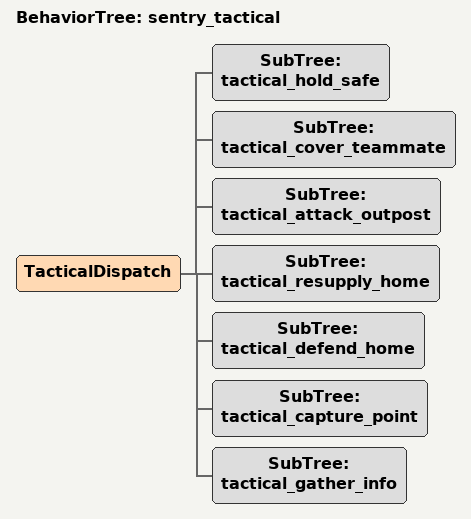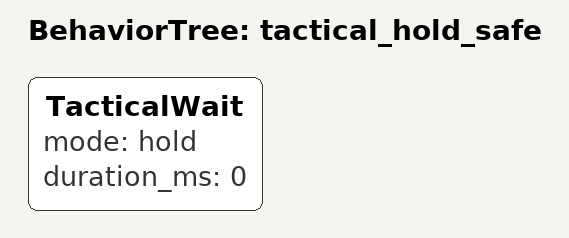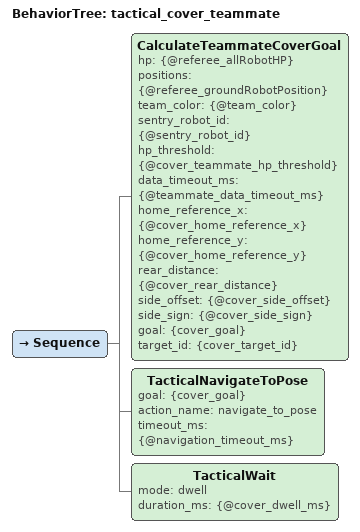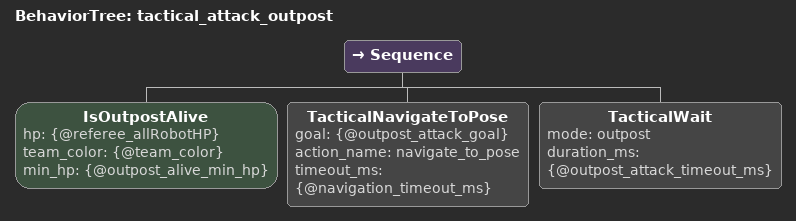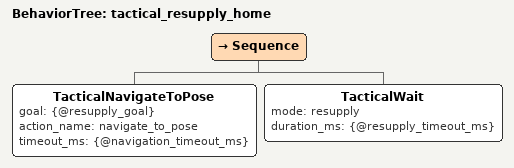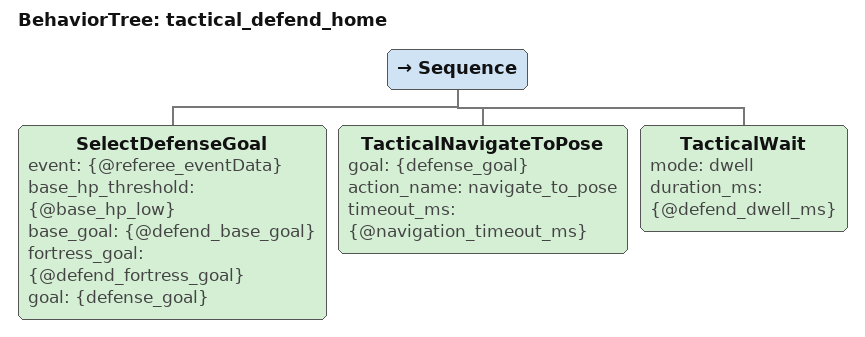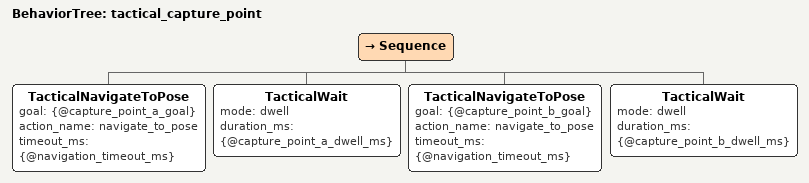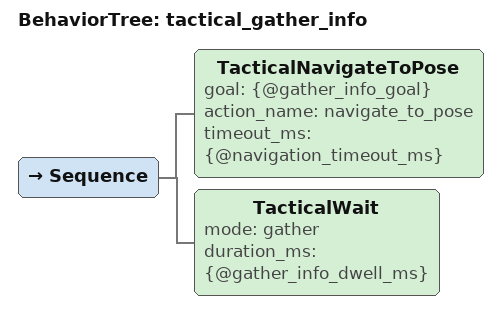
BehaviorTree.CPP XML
<?xml version='1.0' encoding='UTF-8'?>
<root BTCPP_format="4">
  <BehaviorTree ID="sentry_tactical">
    <TacticalDispatch>
      <SubTree ID="tactical_hold_safe" />
      <SubTree ID="tactical_cover_teammate" />
      <SubTree ID="tactical_attack_outpost" />
      <SubTree ID="tactical_resupply_home" />
      <SubTree ID="tactical_defend_home" />
      <SubTree ID="tactical_capture_point" />
      <SubTree ID="tactical_gather_info" />
    </TacticalDispatch>
  </BehaviorTree>
  <BehaviorTree ID="tactical_hold_safe">
    <TacticalWait mode="hold" duration_ms="0" />
  </BehaviorTree>
  <BehaviorTree ID="tactical_cover_teammate">
    <Sequence>
      <CalculateTeammateCoverGoal hp="{@referee_allRobotHP}" positions="{@referee_groundRobotPosition}" team_color="{@team_color}" sentry_robot_id="{@sentry_robot_id}" hp_threshold="{@cover_teammate_hp_threshold}" data_timeout_ms="{@teammate_data_timeout_ms}" home_reference_x="{@cover_home_reference_x}" home_reference_y="{@cover_home_reference_y}" rear_distance="{@cover_rear_distance}" side_offset="{@cover_side_offset}" side_sign="{@cover_side_sign}" goal="{cover_goal}" target_id="{cover_target_id}" />
      <TacticalNavigateToPose goal="{cover_goal}" action_name="navigate_to_pose" timeout_ms="{@navigation_timeout_ms}" />
      <TacticalWait mode="dwell" duration_ms="{@cover_dwell_ms}" />
    </Sequence>
  </BehaviorTree>
  <BehaviorTree ID="tactical_attack_outpost">
    <Sequence>
      <IsOutpostAlive hp="{@referee_allRobotHP}" team_color="{@team_color}" min_hp="{@outpost_alive_min_hp}" />
      <TacticalNavigateToPose goal="{@outpost_attack_goal}" action_name="navigate_to_pose" timeout_ms="{@navigation_timeout_ms}" />
      <TacticalWait mode="outpost" duration_ms="{@outpost_attack_timeout_ms}" />
    </Sequence>
  </BehaviorTree>
  <BehaviorTree ID="tactical_resupply_home">
    <Sequence>
      <TacticalNavigateToPose goal="{@resupply_goal}" action_name="navigate_to_pose" timeout_ms="{@navigation_timeout_ms}" />
      <TacticalWait mode="resupply" duration_ms="{@resupply_timeout_ms}" />
    </Sequence>
  </BehaviorTree>
  <BehaviorTree ID="tactical_defend_home">
    <Sequence>
      <SelectDefenseGoal event="{@referee_eventData}" base_hp_threshold="{@base_hp_low}" base_goal="{@defend_base_goal}" fortress_goal="{@defend_fortress_goal}" goal="{defense_goal}" />
      <TacticalNavigateToPose goal="{defense_goal}" action_name="navigate_to_pose" timeout_ms="{@navigation_timeout_ms}" />
      <TacticalWait mode="dwell" duration_ms="{@defend_dwell_ms}" />
    </Sequence>
  </BehaviorTree>
  <BehaviorTree ID="tactical_capture_point">
    <Sequence>
      <TacticalNavigateToPose goal="{@capture_point_a_goal}" action_name="navigate_to_pose" timeout_ms="{@navigation_timeout_ms}" />
      <TacticalWait mode="dwell" duration_ms="{@capture_point_a_dwell_ms}" />
      <TacticalNavigateToPose goal="{@capture_point_b_goal}" action_name="navigate_to_pose" timeout_ms="{@navigation_timeout_ms}" />
      <TacticalWait mode="dwell" duration_ms="{@capture_point_b_dwell_ms}" />
    </Sequence>
  </BehaviorTree>
  <BehaviorTree ID="tactical_gather_info">
    <Sequence>
      <TacticalNavigateToPose goal="{@gather_info_goal}" action_name="navigate_to_pose" timeout_ms="{@navigation_timeout_ms}" />
      <TacticalWait mode="gather" duration_ms="{@gather_info_dwell_ms}" />
    </Sequence>
  </BehaviorTree>
</root>
